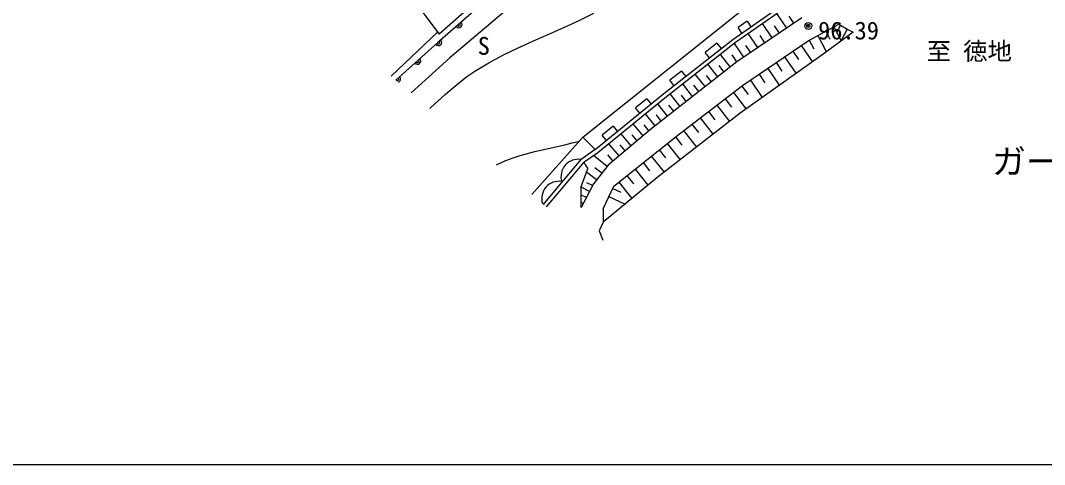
# Model space of a CAD drawing. Units: millimetres, scale not verified. Extents: x 40000 to 680000, y 20000 to 380000.
# Drawn here: x 287739 to 363366, y 205000 to 237827 of the extents above; entities that cross this region are included whole.
import ezdxf
from ezdxf.enums import TextEntityAlignment as Align

# ---------------------------------------------------------------- set-up
doc = ezdxf.new("R2010")
doc.units = ezdxf.units.MM
doc.header["$LTSCALE"] = 1000
doc.header["$PDMODE"] = 32
doc.header["$PDSIZE"] = 500
for name, color, linetype, lineweight in [('M-BGD', 7, 'Continuous', 25), ('M-STR-HTXT', 7, 'Continuous', 13), ('M-TTL-BAND', 7, 'Continuous', 25)]:
    doc.layers.add(name, color=color, linetype=linetype, lineweight=lineweight)
doc.styles.add('ＭＳ ゴシック', font='')
doc.styles.get('ＭＳ ゴシック').set_extended_font_data('MS Gothic')

msp = doc.modelspace()

# ---------------------------------------------------------------- linework, layer by layer
at = {"layer": 'M-BGD'}
for p, q in [((324705, 241575), (318542, 236171)), ((324408, 241880), (318652, 236809)), ((325397, 240121), (319452, 235074)), ((329278, 229194), (342100, 239474)), ((340355, 236430), (344352, 239232)), ((317093, 238912), (318652, 236809)), ((328987, 237815), (330083, 238356)), ((344497, 238968), (340534, 236189)), ((344325, 237260), (343598, 238337)), ((327873, 237304), (328987, 237815)), ((345437, 238010), (340633, 234767)), ((341400, 237773), (340734, 237306)), ((341400, 237773), (341687, 237364)), ((343248, 236532), (342533, 237591)), ((344857, 237618), (344498, 238150)), ((345904, 236331), (348165, 237544)), ((348303, 237470), (348031, 236961)), ((348165, 237544), (348833, 237157)), ((315114, 233721), (318535, 236967)), ((325624, 236319), (326749, 236811)), ((326749, 236811), (327873, 237304)), ((341021, 236897), (340734, 237306)), ((342189, 235818), (341488, 236857)), ((343786, 236896), (343423, 237435)), ((346622, 236716), (347251, 235543)), ((349234, 236973), (346919, 235256)), ((347208, 237031), (347523, 236444)), ((347795, 237345), (348340, 236328)), ((348800, 237176), (348352, 236337)), ((348833, 237157), (349234, 236973)), ((318542, 236171), (315466, 233424)), ((324506, 235814), (325624, 236319)), ((335129, 232324), (340355, 236430)), ((340534, 236189), (335317, 232090)), ((339175, 236139), (338304, 235454)), ((339175, 236139), (339484, 235745)), ((341150, 235116), (340463, 236133)), ((341068, 233016), (345904, 236331)), ((341670, 235467), (341319, 235987)), ((342718, 236175), (342361, 236704)), ((345387, 235976), (346202, 234787)), ((345986, 236375), (346327, 235740)), ((322328, 234706), (323405, 235281)), ((323405, 235281), (324506, 235814)), ((338613, 235061), (338304, 235454)), ((340159, 234394), (339430, 235321)), ((340641, 234773), (340298, 235281)), ((346919, 235256), (340900, 230966)), ((344777, 235559), (345195, 234950)), ((319452, 235074), (316591, 232475)), ((321284, 234073), (322328, 234706)), ((340633, 234767), (334265, 229760)), ((339232, 233666), (338503, 234593)), ((339695, 234030), (339331, 234493)), ((343545, 234714), (343972, 234090)), ((344168, 235141), (345003, 233923)), ((320712, 233676), (321284, 234073)), ((336562, 234086), (335692, 233402)), ((336562, 234086), (336871, 233693)), ((338305, 232937), (337575, 233864)), ((338768, 233301), (338404, 233765)), ((342282, 233848), (342720, 233209)), ((342921, 234286), (343776, 233039)), ((319624, 232807), (320160, 233252)), ((320160, 233252), (320712, 233676)), ((336000, 233009), (335692, 233402)), ((336400, 229455), (341068, 233016)), ((337377, 232207), (336647, 233135)), ((337841, 232572), (337476, 233036)), ((341009, 232971), (341477, 232358)), ((341643, 233410), (342519, 232133)), ((318578, 231879), (319098, 232347)), ((319098, 232347), (319624, 232807)), ((330186, 228280), (335129, 232324)), ((336449, 231478), (335719, 232406)), ((336913, 231843), (336548, 232307)), ((340396, 232503), (341332, 231277)), ((318059, 231411), (318578, 231879)), ((335317, 232090), (330376, 228048)), ((333989, 232037), (333165, 231363)), ((333989, 232037), (334306, 231650)), ((335521, 230748), (334799, 231666)), ((335985, 231113), (335620, 231577)), ((339175, 231572), (340106, 230352)), ((339786, 232038), (340251, 231428)), ((317958, 231322), (318059, 231411)), ((333482, 230976), (333165, 231363)), ((334603, 230026), (333895, 230927)), ((335062, 230387), (334701, 230846)), ((340900, 230966), (334744, 226203)), ((338561, 231104), (339030, 230489)), ((331517, 230015), (330693, 229342)), ((331517, 230015), (331834, 229628)), ((333717, 229300), (332979, 230177)), ((334155, 229668), (333787, 230107)), ((337328, 230163), (337800, 229545)), ((337947, 230635), (338884, 229406)), ((329278, 229194), (325508, 224951)), ((329278, 229194), (330186, 228280)), ((331010, 228955), (330693, 229342)), ((334265, 229760), (331144, 227135)), ((331556, 225580), (336400, 229455)), ((332839, 228561), (332091, 229451)), ((333278, 228930), (332909, 229369)), ((336103, 229217), (336584, 228616)), ((336710, 229691), (337653, 228454)), ((326278, 228273), (326828, 228398)), ((326828, 228398), (327379, 228519)), ((327379, 228519), (327929, 228642)), ((327929, 228642), (328478, 228770)), ((328478, 228770), (329023, 228908)), ((331950, 227813), (331190, 228715)), ((332394, 228187), (332020, 228632)), ((335501, 228736), (336463, 227534)), ((323587, 227472), (324113, 227670)), ((324113, 227670), (324646, 227845)), ((324646, 227845), (325185, 228001)), ((325185, 228001), (325730, 228143)), ((325730, 228143), (326278, 228273)), ((330186, 228280), (329136, 227548)), ((330376, 228048), (329366, 227356)), ((331065, 227036), (330064, 227834)), ((331498, 227433), (331119, 227884)), ((334318, 227790), (335265, 226606)), ((334910, 228263), (335383, 227671)), ((322883, 227166), (322982, 227213)), ((322982, 227213), (323587, 227472)), ((327325, 225371), (329136, 227548)), ((327555, 225178), (329366, 227356)), ((329445, 227170), (329366, 227356)), ((329445, 227170), (329643, 226867)), ((331144, 227135), (330050, 225762)), ((330666, 226536), (330165, 226935)), ((333725, 227315), (334199, 226722)), ((329137, 225551), (329643, 226867)), ((330267, 226035), (329545, 226611)), ((334744, 226203), (330774, 222917)), ((332528, 226358), (333011, 225755)), ((333132, 226841), (334081, 225654)), ((326359, 224233), (327325, 225371)), ((329152, 223990), (329137, 225551)), ((329755, 225181), (329138, 225494)), ((330050, 225762), (329152, 223990)), ((329981, 225627), (329569, 225836)), ((330765, 223912), (331556, 225580)), ((331476, 225412), (332072, 225129)), ((331925, 225876), (332890, 224669)), ((326588, 224040), (327555, 225178)), ((329529, 224735), (329221, 224892)), ((331194, 224816), (332385, 224251)), ((329303, 224289), (329148, 224368)), ((330765, 223912), (330774, 222917)), ((330774, 222917), (330481, 222285)), ((330481, 222285), (330749, 221577))]:
    msp.add_line(p, q, dxfattribs=at)
msp.add_circle((345921, 237420), 125, dxfattribs=at)
for centre, radius, start, end in [((320100, 237537), 250, 221.24279, 41.24279), ((320100, 237537), 125, 221.24279, 41.24279), ((318596, 236219), 250, 221.24279, 41.24279), ((318596, 236219), 125, 221.24279, 41.24279), ((317050, 234839), 250, 221.77769, 41.77769), ((317050, 234839), 125, 221.77769, 41.77769), ((315559, 233506), 125, 241.20319, 41.77769), ((315559, 233506), 250, 290.49032, 41.77769), ((328930, 226290), 1274, 80.70745, 196.82064), ((327505, 224664), 1274, 80.70745, 196.82064)]:
    msp.add_arc(centre, radius, start, end, dxfattribs=at)
msp.add_point((345921, 237420), dxfattribs=at)
at = {"layer": 'M-TTL-BAND'}
msp.add_line((40000, 205000), (579000, 205000), dxfattribs=at)

# ---------------------------------------------------------------- texts
at = {"layer": 'M-BGD', "style": 'ＭＳ ゴシック'}
for s, p in [('96.39', (346649, 236028)), ('S', (321506, 234891))]:
    msp.add_text(s, height=1320, dxfattribs=at).set_placement(p, align=Align.BOTTOM_LEFT)
msp.add_text('至 徳地', height=1320, dxfattribs=at).set_placement((357809, 235558), align=Align.MIDDLE_CENTER)
at = {"layer": 'M-STR-HTXT', "style": 'ＭＳ ゴシック'}
msp.add_text('ガードパイプ\u3000L=12.7', height=1833, rotation=359.913, dxfattribs=at).set_placement((371976, 225918), align=Align.BOTTOM_CENTER)

doc.saveas('drawing.dxf')
